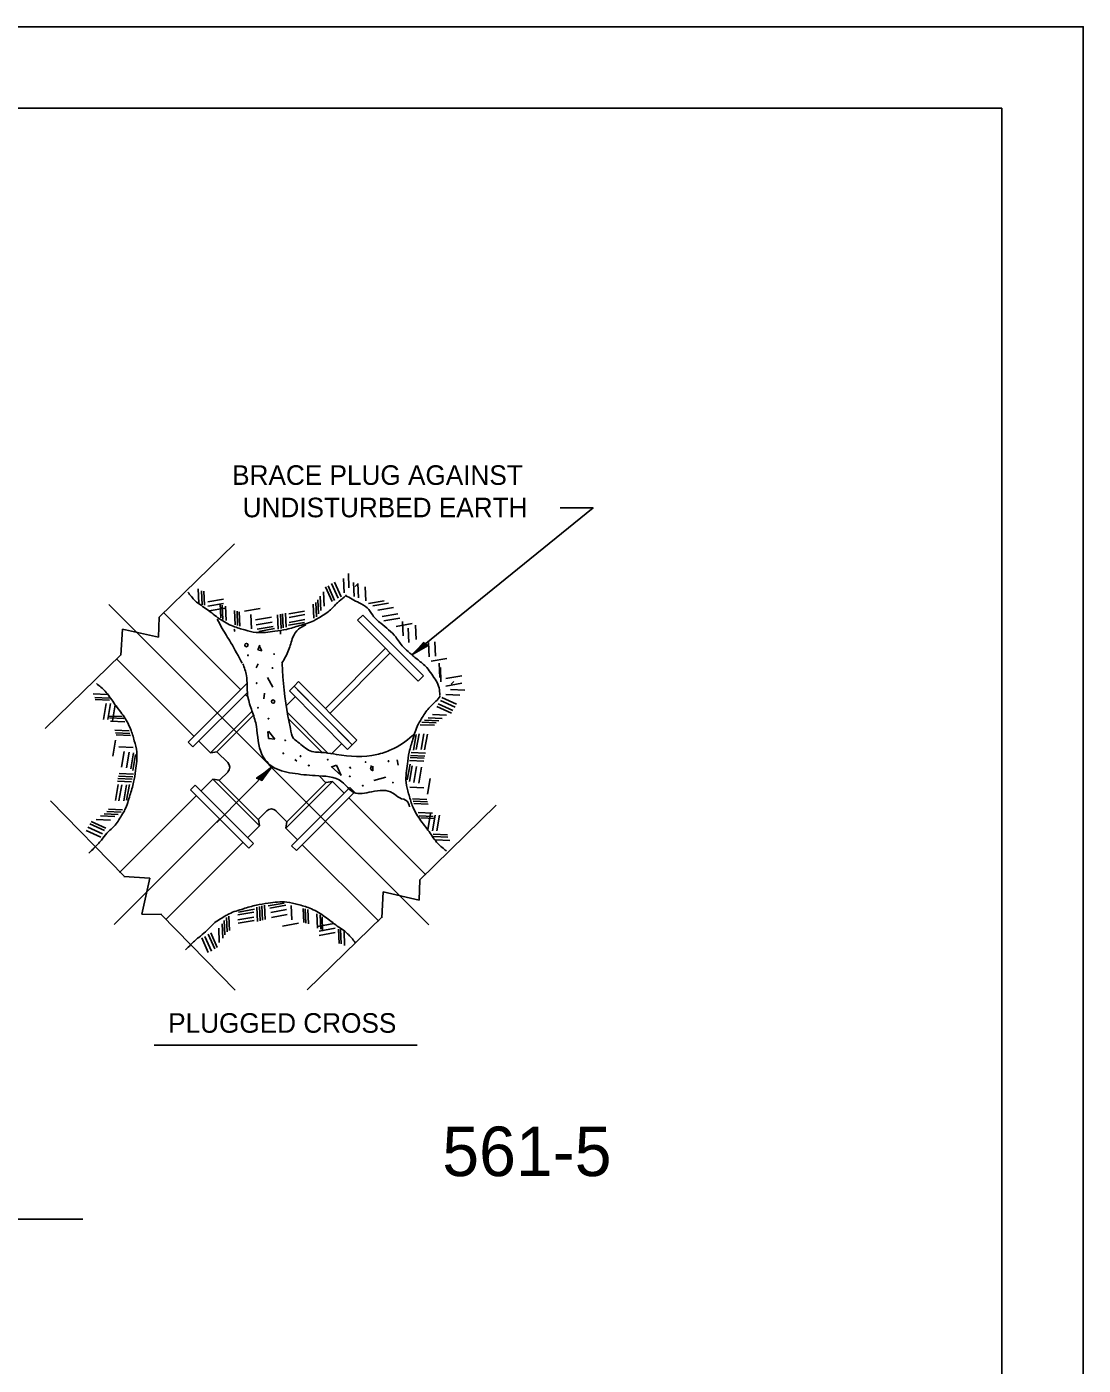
# Model space of a CAD drawing. Extents: x 2133490 to 2172050, y 2138301 to 2145980.
# Drawn here: x 2139426 to 2139750.1, y 2138990.3 to 2139400.7 of the extents above; entities that cross this region are included whole.
import ezdxf

# ---------------------------------------------------------------- set-up
doc = ezdxf.new("R2010")
doc.units = 0
for name, color, linetype in [('Level 1', 7, 'Continuous'), ('Level 40', 7, 'Continuous'), ('ROW_PR_Notes', 7, 'Continuous'), ('Sheets_50 Reference Boundary', 7, 'Continuous'), ('Sheets_General Details', 7, 'Continuous'), ('Sheets_Printer Plotting Border', 7, 'Continuous')]:
    doc.layers.add(name, color=color, linetype=linetype)

msp = doc.modelspace()

# ---------------------------------------------------------------- linework, layer by layer
at = {"layer": 'Level 40'}
for p, q in [((2139526.79, 2139229.05), (2139527.4, 2139229.65)), ((2139549.35, 2139125.4), (2139451.23, 2139223.53)), ((2139466.44, 2139213.51), (2139466.59, 2139219.72)), ((2139454.92, 2139208.05), (2139455.4, 2139216.05)), ((2139455.4, 2139216.05), (2139466.44, 2139213.51)), ((2139489.6, 2139216.02), (2139489.89, 2139215.33)), ((2139503.87, 2139215.45), (2139503.89, 2139214.51)), ((2139556.17, 2139199.1), (2139557.06, 2139199.99)), ((2139485.22, 2139157.81), (2139452.84, 2139125.43)), ((2139455.81, 2139140.18), (2139463.82, 2139139.7)), ((2139463.82, 2139139.7), (2139461.27, 2139128.66)), ((2139546.43, 2139132.94), (2139546.58, 2139139.15)), ((2139534.91, 2139127.48), (2139535.39, 2139135.48)), ((2139535.39, 2139135.48), (2139546.43, 2139132.94)), ((2139461.27, 2139128.66), (2139467.49, 2139128.5))]:
    msp.add_line(p, q, dxfattribs=at)
for centre, radius in [((2139493.41, 2139211.13), 0.506), ((2139493.89, 2139207.99), 0.101), ((2139501.89, 2139208.37), 0.101), ((2139501.41, 2139204.09), 0.101), ((2139496.56, 2139199.43), 0.101), ((2139501.6, 2139193.81), 0.506), ((2139496.94, 2139191.91), 0.101), ((2139500.17, 2139188.58), 0.101), ((2139505.31, 2139181.91), 0.101), ((2139504.74, 2139177.92), 0.101), ((2139509.98, 2139177.06), 0.101), ((2139512.55, 2139174.21), 0.101), ((2139518.35, 2139176.01), 0.101), ((2139529.96, 2139175.25), 0.101), ((2139537.01, 2139175.54), 0.101), ((2139525.11, 2139170.87), 0.101), ((2139538.34, 2139168.97), 0.101), ((2139529.11, 2139168.02), 0.101)]:
    msp.add_circle(centre, radius, dxfattribs=at)
for points in [[(2139475.43, 2139227.37), (2139477.72, 2139224.7), (2139481.33, 2139222.04), (2139485.14, 2139219.18), (2139489.33, 2139216.9), (2139492.94, 2139215.76), (2139496.37, 2139215), (2139502.08, 2139215.38), (2139505.7, 2139215.95), (2139509.69, 2139217.09), (2139514.07, 2139218.61), (2139515.41, 2139219.37), (2139518.83, 2139221.66), (2139521.31, 2139224.13), (2139523.4, 2139225.85), (2139524.07, 2139226.47)], [(2139523.78, 2139226.36), (2139527.97, 2139224.08), (2139530.44, 2139222.55), (2139532.15, 2139220.27), (2139534.63, 2139217.8), (2139539.2, 2139213.61), (2139541.48, 2139210.56), (2139543.57, 2139208.66), (2139546.05, 2139206.56), (2139548.71, 2139204.28), (2139550.24, 2139202.19), (2139552.52, 2139198), (2139552.71, 2139195.71)], [(2139484.46, 2139219.07), (2139485.98, 2139216.21), (2139488.64, 2139211.83), (2139492.07, 2139205.55)], [(2139511.67, 2139217.35), (2139509.39, 2139216.02), (2139507.68, 2139213.55), (2139506.35, 2139209.55), (2139504.27, 2139205.57)], [(2139492.32, 2139205.42), (2139493.4, 2139201.75), (2139493.78, 2139195.84), (2139494.92, 2139191.47), (2139496.26, 2139187.28), (2139497.78, 2139178.52), (2139501.2, 2139173.96), (2139507.49, 2139171.86), (2139514.53, 2139171.1), (2139522.71, 2139169.2), (2139526.33, 2139165.96), (2139531.85, 2139166.15), (2139538.32, 2139165.77), (2139540.42, 2139164.25), (2139542.7, 2139163.3), (2139543.46, 2139161.58)], [(2139504.33, 2139205.47), (2139506.15, 2139189.37), (2139506.92, 2139185.57), (2139507.87, 2139182.52), (2139509.2, 2139181.38), (2139513.01, 2139178.71), (2139517.39, 2139178.14), (2139521, 2139177.57), (2139533.38, 2139177.57), (2139537.94, 2139179.1), (2139544.23, 2139183.28), (2139545.18, 2139184.23)], [(2139447.38, 2139199.32), (2139450.05, 2139197.03), (2139452.71, 2139193.42), (2139455.57, 2139189.61), (2139457.85, 2139185.42), (2139459, 2139181.81), (2139459.76, 2139178.38), (2139459.38, 2139172.67), (2139458.8, 2139169.05), (2139457.66, 2139165.06), (2139456.14, 2139160.68), (2139455.38, 2139159.35), (2139453.09, 2139155.92), (2139450.62, 2139153.44), (2139448.91, 2139151.35), (2139446.62, 2139148.88), (2139445.1, 2139147.35)], [(2139554.77, 2139148.02), (2139552.11, 2139150.31), (2139549.44, 2139153.93), (2139546.59, 2139157.73), (2139544.3, 2139161.92), (2139543.17, 2139165.54), (2139542.4, 2139168.96), (2139542.78, 2139174.67), (2139543.35, 2139178.29), (2139544.5, 2139182.29), (2139546.02, 2139186.67), (2139546.78, 2139188), (2139549.07, 2139191.42), (2139551.54, 2139193.9), (2139552.81, 2139195.45)], [(2139526.72, 2139119.98), (2139524.44, 2139122.64), (2139520.82, 2139125.31), (2139517.02, 2139128.16), (2139512.83, 2139130.45), (2139509.21, 2139131.59), (2139505.79, 2139132.35), (2139500.08, 2139131.97), (2139496.46, 2139131.4), (2139492.46, 2139130.26), (2139488.09, 2139128.73), (2139486.75, 2139127.97), (2139483.33, 2139125.69), (2139480.85, 2139123.21), (2139478.76, 2139121.5), (2139476.28, 2139119.22), (2139474.76, 2139117.69)]]:
    msp.add_spline(points, degree=3, dxfattribs=at)
at = {"layer": 'ROW_PR_Notes'}
for p, q in [((2139466.66, 2139219.65), (2139489.72, 2139242.17)), ((2139520.47, 2139230.46), (2139522.47, 2139225.96)), ((2139523.16, 2139231.51), (2139523.35, 2139227.13)), ((2139524.68, 2139233.03), (2139524.87, 2139228.65)), ((2139478.62, 2139228.37), (2139478.81, 2139223.99)), ((2139479.67, 2139227.8), (2139479.86, 2139223.42)), ((2139480.33, 2139227.7), (2139480.52, 2139223.32)), ((2139517.07, 2139227.42), (2139517.26, 2139223.04)), ((2139517.7, 2139228.94), (2139519.71, 2139224.44)), ((2139518.47, 2139229.34), (2139520.47, 2139224.84)), ((2139519.49, 2139230.03), (2139521.5, 2139225.53)), ((2139526.25, 2139230.36), (2139526.44, 2139225.98)), ((2139527.58, 2139229.98), (2139527.78, 2139225.6)), ((2139529.87, 2139229.03), (2139530.06, 2139224.65)), ((2139481.57, 2139224.37), (2139486.42, 2139225.23)), ((2139481.57, 2139223.04), (2139486.42, 2139223.89)), ((2139481.95, 2139221.61), (2139486.81, 2139222.47)), ((2139485.38, 2139223.89), (2139485.57, 2139219.51)), ((2139485.95, 2139223.32), (2139486.14, 2139218.94)), ((2139486.99, 2139223.04), (2139487.19, 2139218.66)), ((2139492.8, 2139221.51), (2139497.65, 2139222.37)), ((2139513.93, 2139223.7), (2139514.12, 2139219.33)), ((2139514.69, 2139224.18), (2139514.88, 2139219.8)), ((2139515.36, 2139225.04), (2139515.55, 2139220.66)), ((2139516.02, 2139226.09), (2139516.21, 2139221.71)), ((2139530.82, 2139223.89), (2139535.67, 2139224.74)), ((2139532.15, 2139223.12), (2139537.01, 2139223.98)), ((2139533.68, 2139221.79), (2139538.53, 2139222.65)), ((2139491.55, 2139197.51), (2139468.05, 2139221.01)), ((2139489.76, 2139221.71), (2139489.94, 2139217.33)), ((2139490.52, 2139221.52), (2139490.71, 2139217.14)), ((2139491.18, 2139221.32), (2139491.37, 2139216.95)), ((2139494.8, 2139220.47), (2139494.99, 2139216.09)), ((2139496.23, 2139218.85), (2139501.08, 2139219.71)), ((2139496.42, 2139217.33), (2139501.27, 2139218.19)), ((2139502.98, 2139220.37), (2139503.18, 2139216)), ((2139503.84, 2139220.56), (2139504.03, 2139216.19)), ((2139504.51, 2139220.75), (2139504.7, 2139216.38)), ((2139505.36, 2139220.94), (2139505.55, 2139216.57)), ((2139506.41, 2139220.66), (2139511.26, 2139221.52)), ((2139506.51, 2139219.61), (2139511.36, 2139220.47)), ((2139506.51, 2139218.09), (2139511.36, 2139218.95)), ((2139527.52, 2139218.72), (2139529.1, 2139220.29)), ((2139546.13, 2139200.11), (2139527.52, 2139218.72)), ((2139529.1, 2139220.29), (2139547.7, 2139201.69)), ((2139535.01, 2139219.89), (2139539.86, 2139220.75)), ((2139535.58, 2139218.56), (2139540.43, 2139219.41)), ((2139541.29, 2139218.37), (2139541.48, 2139213.99)), ((2139496.7, 2139216), (2139501.56, 2139216.85)), ((2139497.18, 2139215.33), (2139502.03, 2139216.19)), ((2139506.32, 2139217.23), (2139511.17, 2139218.09)), ((2139539.39, 2139216.84), (2139544.24, 2139217.7)), ((2139543, 2139216.27), (2139543.19, 2139211.9)), ((2139545.29, 2139217.22), (2139545.48, 2139212.85)), ((2139497.51, 2139211.13), (2139496.94, 2139209.71)), ((2139498.18, 2139209.33), (2139497.32, 2139211.04)), ((2139517.66, 2139191.68), (2139536.11, 2139210.13)), ((2139549.29, 2139211.9), (2139549.47, 2139207.52)), ((2139551.19, 2139212.09), (2139551.38, 2139207.71)), ((2139431.69, 2139185.51), (2139454.85, 2139208.12)), ((2139477.33, 2139183.11), (2139453.57, 2139206.87)), ((2139496.94, 2139209.71), (2139498.18, 2139209.33)), ((2139519.09, 2139190.25), (2139537.54, 2139208.7)), ((2139550.05, 2139206.18), (2139554.9, 2139207.04)), ((2139497.03, 2139205.33), (2139496.37, 2139204.18)), ((2139547.7, 2139201.69), (2139546.13, 2139200.11)), ((2139552.52, 2139205.61), (2139552.71, 2139201.23)), ((2139552.9, 2139204.28), (2139553.09, 2139199.9)), ((2139554.61, 2139200.85), (2139559.47, 2139201.71)), ((2139493.45, 2139199.2), (2139475.56, 2139181.31)), ((2139493.54, 2139199.1), (2139493.45, 2139199.2)), ((2139499.89, 2139201.23), (2139501.51, 2139198.19)), ((2139506.57, 2139197.05), (2139508, 2139198.48)), ((2139508, 2139198.48), (2139509.43, 2139199.91)), ((2139508, 2139198.48), (2139525.89, 2139180.59)), ((2139527.32, 2139182.02), (2139509.43, 2139199.91)), ((2139554.61, 2139198.57), (2139559.47, 2139199.43)), ((2139446.38, 2139196.13), (2139450.76, 2139195.94)), ((2139446.95, 2139195.08), (2139451.33, 2139194.89)), ((2139447.05, 2139194.42), (2139451.43, 2139194.23)), ((2139493.72, 2139196.6), (2139476.99, 2139179.88)), ((2139493.99, 2139195.08), (2139493.17, 2139195.9)), ((2139498.94, 2139196.38), (2139498.74, 2139194.67)), ((2139505.77, 2139192.67), (2139508.35, 2139195.25)), ((2139506.57, 2139197.05), (2139524.46, 2139179.16)), ((2139524.81, 2139181.67), (2139509.07, 2139197.41)), ((2139557.44, 2139192.09), (2139552.94, 2139194.09)), ((2139557.87, 2139193.06), (2139553.37, 2139195.07)), ((2139558.92, 2139195.75), (2139554.54, 2139195.94)), ((2139560.44, 2139197.28), (2139556.06, 2139197.47)), ((2139450.38, 2139193.18), (2139449.52, 2139188.33)), ((2139451.72, 2139193.18), (2139450.86, 2139188.33)), ((2139450.86, 2139189.37), (2139455.24, 2139189.18)), ((2139453.14, 2139192.8), (2139452.29, 2139187.95)), ((2139495.15, 2139190.89), (2139482.35, 2139178.09)), ((2139484.37, 2139178.44), (2139495.57, 2139189.63)), ((2139506.04, 2139190.42), (2139518.53, 2139177.93)), ((2139554.83, 2139189.66), (2139550.44, 2139189.85)), ((2139556.35, 2139190.3), (2139551.85, 2139192.3)), ((2139556.75, 2139191.06), (2139552.25, 2139193.07)), ((2139451.43, 2139188.8), (2139455.81, 2139188.61)), ((2139451.71, 2139187.75), (2139456.09, 2139187.57)), ((2139516.54, 2139178.25), (2139506.31, 2139188.48)), ((2139551.11, 2139186.52), (2139546.73, 2139186.71)), ((2139551.59, 2139187.28), (2139547.21, 2139187.47)), ((2139552.44, 2139187.95), (2139548.07, 2139188.14)), ((2139553.49, 2139188.61), (2139549.11, 2139188.81)), ((2139453.24, 2139181.95), (2139452.38, 2139177.1)), ((2139453.05, 2139185), (2139457.42, 2139184.8)), ((2139453.24, 2139184.23), (2139457.62, 2139184.04)), ((2139453.43, 2139183.57), (2139457.81, 2139183.38)), ((2139475.56, 2139181.31), (2139476.99, 2139179.88)), ((2139482.35, 2139178.09), (2139478.76, 2139181.68)), ((2139499.98, 2139184.58), (2139500.17, 2139182.49)), ((2139502.17, 2139182.3), (2139500.17, 2139184.77)), ((2139500.17, 2139182.49), (2139502.17, 2139182.3)), ((2139527.32, 2139182.02), (2139525.89, 2139180.59)), ((2139544.64, 2139178.91), (2139545.5, 2139183.76)), ((2139545.49, 2139179.1), (2139546.35, 2139183.95)), ((2139547.02, 2139179.1), (2139547.88, 2139183.95)), ((2139548.06, 2139179), (2139548.92, 2139183.86)), ((2139454.28, 2139179.95), (2139458.66, 2139179.76)), ((2139455.9, 2139178.52), (2139455.05, 2139173.67)), ((2139457.42, 2139178.33), (2139456.57, 2139173.48)), ((2139458.76, 2139178.05), (2139457.9, 2139173.19)), ((2139459.42, 2139177.57), (2139458.57, 2139172.72)), ((2139482.35, 2139178.09), (2139484.43, 2139178.38)), ((2139487.76, 2139175.04), (2139484.37, 2139178.44)), ((2139522.55, 2139180.83), (2139519.41, 2139177.69)), ((2139525.89, 2139180.59), (2139524.46, 2139179.16)), ((2139548.16, 2139177.1), (2139543.78, 2139177.29)), ((2139548.35, 2139177.96), (2139543.97, 2139178.15)), ((2139484.34, 2139156.69), (2139501.25, 2139173.79)), ((2139508.26, 2139176.01), (2139508.83, 2139175.54)), ((2139519.4, 2139173.92), (2139522.44, 2139171.16)), ((2139521.02, 2139174.3), (2139519.59, 2139173.82)), ((2139522.44, 2139171.16), (2139521.02, 2139174.3)), ((2139525.01, 2139173.82), (2139525.39, 2139173.25)), ((2139531.77, 2139174.2), (2139531.49, 2139173.06)), ((2139531.49, 2139173.06), (2139532.15, 2139172.59)), ((2139532.15, 2139172.59), (2139532.15, 2139174.02)), ((2139539.67, 2139175.92), (2139539.96, 2139174.3)), ((2139542.74, 2139169.77), (2139543.59, 2139174.63)), ((2139547.78, 2139175.58), (2139543.4, 2139175.77)), ((2139543.4, 2139169.3), (2139544.26, 2139174.15)), ((2139547.97, 2139176.43), (2139543.59, 2139176.62)), ((2139544.73, 2139169.01), (2139545.59, 2139173.86)), ((2139546.26, 2139168.82), (2139547.11, 2139173.67)), ((2139453.81, 2139169.39), (2139458.19, 2139169.2)), ((2139454, 2139170.24), (2139458.38, 2139170.05)), ((2139454.19, 2139170.91), (2139458.57, 2139170.72)), ((2139454.38, 2139171.77), (2139458.76, 2139171.58)), ((2139483.07, 2139169.98), (2139479.52, 2139166.42)), ((2139485.14, 2139169.68), (2139483.07, 2139169.98)), ((2139483.07, 2139169.98), (2139497.38, 2139155.66)), ((2139485.09, 2139169.63), (2139487.86, 2139172.4)), ((2139497.03, 2139157.68), (2139485.09, 2139169.63)), ((2139519.81, 2139169.26), (2139505.49, 2139154.95)), ((2139505.84, 2139156.97), (2139517.79, 2139168.91)), ((2139517.79, 2139168.91), (2139515.9, 2139170.8)), ((2139517.73, 2139168.96), (2139519.81, 2139169.26)), ((2139519.81, 2139169.26), (2139523.48, 2139165.59)), ((2139536.15, 2139170.59), (2139532.53, 2139169.64)), ((2139548.92, 2139165.39), (2139549.78, 2139170.25)), ((2139454.09, 2139168.34), (2139453.24, 2139163.49)), ((2139455.14, 2139168.25), (2139454.29, 2139163.39)), ((2139477.99, 2139164.9), (2139454.46, 2139141.36)), ((2139456.66, 2139168.25), (2139455.81, 2139163.39)), ((2139457.52, 2139168.43), (2139456.66, 2139163.58)), ((2139477.7, 2139168.19), (2139476.27, 2139166.76)), ((2139476.27, 2139166.76), (2139494.16, 2139148.87)), ((2139477.7, 2139168.19), (2139495.59, 2139150.3)), ((2139525.17, 2139167.47), (2139507.28, 2139149.58)), ((2139526.6, 2139166.04), (2139508.72, 2139148.15)), ((2139525.17, 2139167.47), (2139526.6, 2139166.04)), ((2139547.88, 2139167.39), (2139543.5, 2139167.58)), ((2139455.88, 2139140.24), (2139433.29, 2139163.38)), ((2139451.05, 2139160.82), (2139455.43, 2139160.63)), ((2139511.82, 2139162.94), (2139511.65, 2139163.1)), ((2139511.82, 2139162.94), (2139511.78, 2139162.97)), ((2139524.72, 2139164.35), (2139548.42, 2139140.65)), ((2139548.73, 2139163.78), (2139544.35, 2139163.97)), ((2139548.92, 2139163.11), (2139544.54, 2139163.3)), ((2139549.11, 2139162.35), (2139544.73, 2139162.54)), ((2139546.49, 2139139.04), (2139570.05, 2139162.03)), ((2139445.81, 2139157.05), (2139450.31, 2139155.04)), ((2139447.34, 2139157.68), (2139451.72, 2139157.49)), ((2139448.67, 2139158.73), (2139453.05, 2139158.54)), ((2139449.72, 2139159.39), (2139454.09, 2139159.2)), ((2139450.57, 2139160.06), (2139454.95, 2139159.87)), ((2139497.03, 2139157.68), (2139499.86, 2139160.5)), ((2139497.38, 2139155.66), (2139497.09, 2139157.74)), ((2139505.84, 2139156.97), (2139502.26, 2139160.55)), ((2139505.49, 2139154.95), (2139505.79, 2139157.02)), ((2139550.44, 2139159.59), (2139546.06, 2139159.78)), ((2139550.73, 2139158.54), (2139546.35, 2139158.73)), ((2139551.3, 2139157.97), (2139546.92, 2139158.16)), ((2139549.01, 2139154.54), (2139549.87, 2139159.4)), ((2139550.44, 2139154.16), (2139551.3, 2139159.02)), ((2139551.78, 2139154.16), (2139552.63, 2139159.02)), ((2139444.29, 2139154.28), (2139448.79, 2139152.28)), ((2139444.72, 2139155.26), (2139449.22, 2139153.25)), ((2139445.41, 2139156.28), (2139449.91, 2139154.28)), ((2139493.73, 2139152.02), (2139497.38, 2139155.66)), ((2139508.93, 2139151.51), (2139505.49, 2139154.95)), ((2139555.11, 2139152.92), (2139550.73, 2139153.12)), ((2139555.2, 2139152.26), (2139550.82, 2139152.45)), ((2139468.87, 2139127.16), (2139492.45, 2139150.73)), ((2139494.16, 2139148.87), (2139495.59, 2139150.3)), ((2139508.72, 2139148.15), (2139507.28, 2139149.58)), ((2139534, 2139126.44), (2139510.45, 2139149.99)), ((2139555.77, 2139151.21), (2139551.4, 2139151.4)), ((2139504.98, 2139132.02), (2139500.12, 2139131.16)), ((2139489.94, 2139105.35), (2139467.27, 2139128.57)), ((2139488.23, 2139123.64), (2139488.04, 2139128.02)), ((2139495.65, 2139129.26), (2139490.8, 2139128.4)), ((2139495.84, 2139130.11), (2139490.99, 2139129.26)), ((2139496.79, 2139126.4), (2139496.6, 2139130.78)), ((2139497.65, 2139126.59), (2139497.46, 2139130.97)), ((2139498.32, 2139126.78), (2139498.13, 2139131.16)), ((2139499.17, 2139126.97), (2139498.98, 2139131.35)), ((2139505.45, 2139131.35), (2139500.6, 2139130.49)), ((2139505.74, 2139130.02), (2139500.89, 2139129.16)), ((2139505.93, 2139128.5), (2139501.08, 2139127.64)), ((2139507.36, 2139126.88), (2139507.17, 2139131.25)), ((2139510.97, 2139126.02), (2139510.78, 2139130.4)), ((2139511.64, 2139125.83), (2139511.45, 2139130.21)), ((2139512.02, 2139105.38), (2139535.01, 2139127.82)), ((2139512.4, 2139125.64), (2139512.21, 2139130.02)), ((2139515.16, 2139124.31), (2139514.97, 2139128.69)), ((2139516.21, 2139124.02), (2139516.02, 2139128.4)), ((2139516.78, 2139123.45), (2139516.59, 2139127.83)), ((2139485.09, 2139119.93), (2139484.9, 2139124.31)), ((2139486.13, 2139121.26), (2139485.94, 2139125.64)), ((2139486.8, 2139122.31), (2139486.61, 2139126.69)), ((2139487.47, 2139123.16), (2139487.28, 2139127.55)), ((2139495.65, 2139127.73), (2139490.8, 2139126.88)), ((2139495.75, 2139126.69), (2139490.89, 2139125.83)), ((2139509.36, 2139125.83), (2139504.5, 2139124.97)), ((2139520.21, 2139125.74), (2139515.35, 2139124.88)), ((2139520.59, 2139124.31), (2139515.73, 2139123.45)), ((2139521.83, 2139119.64), (2139521.63, 2139124.02)), ((2139522.49, 2139119.55), (2139522.3, 2139123.93)), ((2139481.69, 2139116.88), (2139479.68, 2139121.39)), ((2139482.66, 2139117.31), (2139480.66, 2139121.82)), ((2139483.69, 2139118), (2139481.68, 2139122.51)), ((2139484.45, 2139118.4), (2139482.45, 2139122.91)), ((2139520.59, 2139122.98), (2139515.73, 2139122.12)), ((2139523.54, 2139118.98), (2139523.35, 2139123.36)), ((2139465.1, 2139088.47), (2139545.74, 2139088.47))]:
    msp.add_line(p, q, dxfattribs=at)
for points in [[(2139589.64, 2139253.2), (2139599.76, 2139253.2), (2139544.15, 2139208.09)], [(2139548.33, 2139211.38), (2139547.69, 2139211.88), (2139546.16, 2139210.2), (2139544.15, 2139208.09), (2139546.81, 2139209.7), (2139549.21, 2139211.04), (2139548.33, 2139211.38), (2139547.81, 2139211.64), (2139545.66, 2139209.31), (2139548.7, 2139211), (2139547.88, 2139211.21), (2139546.82, 2139210.23), (2139548.03, 2139210.94)], [(2139497.45, 2139170.06), (2139498.14, 2139169.63), (2139499.48, 2139171.47), (2139501.25, 2139173.79), (2139498.78, 2139171.89), (2139496.53, 2139170.3), (2139497.45, 2139170.06), (2139497.99, 2139169.86), (2139499.88, 2139172.41), (2139497.04, 2139170.39), (2139497.87, 2139170.28), (2139498.82, 2139171.37), (2139497.7, 2139170.53)]]:
    msp.add_lwpolyline(points, dxfattribs=at)
for centre, start, end in [((2139486.27, 2139173.67), 315, 45), ((2139501.08, 2139158.87), 45, 135)]:
    msp.add_arc(centre, 2.02, start, end, dxfattribs=at)
at = {"layer": 'Sheets_50 Reference Boundary'}
msp.add_lwpolyline([(2138150.12, 2139375.7), (2139725.12, 2139375.7), (2139725.12, 2138375.71), (2138150.12, 2138375.71)], close=True, dxfattribs=at)
at = {"layer": 'Sheets_General Details'}
for p, q in [((2139750.12, 2139400.71), (2138050.12, 2139400.71)), ((2139750.12, 2138300.71), (2139750.12, 2139400.71)), ((2139750.12, 2139400.71), (2139750.12, 2138300.71)), ((2138925.09, 2139035.08), (2139443.21, 2139035.08))]:
    msp.add_line(p, q, dxfattribs=at)
msp.add_lwpolyline([(2138150.12, 2139375.71), (2139725.12, 2139375.71), (2139725.12, 2138325.71), (2138150.12, 2138325.71)], close=True, dxfattribs=at)
at = {"layer": 'Sheets_Printer Plotting Border'}
msp.add_lwpolyline([(2138050.12, 2138300.71), (2139750.12, 2138300.71), (2139750.12, 2139400.71), (2138050.12, 2139400.71)], close=True, dxfattribs=at)

# ---------------------------------------------------------------- texts
at = {"layer": 'Level 1'}
msp.add_text('561-5', height=15.18, dxfattribs=at).set_placement((2139553.49, 2139048.32))
at = {"layer": 'ROW_PR_Notes'}
for s, p in [('BRACE PLUG AGAINST', (2139489.02, 2139260.25)), ('UNDISTURBED EARTH', (2139492.25, 2139250.31)), ('PLUGGED CROSS', (2139469.4, 2139092.26))]:
    msp.add_text(s, height=6, dxfattribs=at).set_placement(p)

doc.saveas('drawing.dxf')
